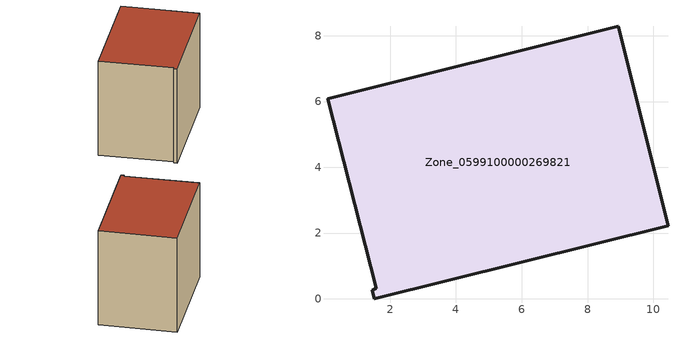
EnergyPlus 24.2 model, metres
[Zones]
Zone_0599100000269821
 floor ground (C_G): 0.09,6.09 8.93,8.29 10.45,2.23 1.52,0 1.45,0.26 1.58,0.33 z0
 wall outside (C_F): 10.45,2.23 8.93,8.29 0.09,6.09 1.58,0.33 1.45,0.26 1.52,0 10.45,2.23 z0:8.26
 roof outside (C_R): 8.93,8.29 0.09,6.09 1.58,0.33 1.45,0.26 1.52,0 10.45,2.23 z8.26
[BUILDING]
Pand.0599100000269821: North Axis=0; Terrain=City; Loads Convergence Tolerance Value=0.04; Temperature Convergence Tolerance Value=0.4; Solar Distribution=FullExterior; Maximum Number of Warmup Days=25; Minimum Number of Warmup Days=1
[Site:Location]
Rotterdam.The.Hague.AP_ZH_NLD Design_Conditions: Latitude=51.96; Longitude=4.45; Time Zone=1; Elevation=-4.5
[SITE:GROUNDTEMPERATURE:BUILDINGSURFACE]
18, 18, 18, 18, 18, 18, 18, 18, 18, 18, 18, 18
[MATERIAL] Thermal Absorptance=0.9; Solar Absorptance=0.7; Visible Absorptance=0.7
Name | Roughness | Thickness | Conductivity | Density | Specific Heat
G.TI.1946-1964 | MediumSmooth | 0.15 | 1 | 540 | 1210
F.TI.1946-1964 | Rough | 0.3 | 0.857143 | 1920 | 840
R.TI.1946-1964 | MediumRough | 0.2 | 0.277778 | 1500 | 1000
[CONSTRUCTION]
C_G: G.TI.1946-1964
C_F: F.TI.1946-1964
C_R: R.TI.1946-1964
[ZONE]
Zone_0599100000269821: Type=1; Multiplier=1; Ceiling Height=Autocalculate; Volume=Autocalculate; Floor Area=autocalculate; Part of Total Floor Area=Yes
[ZONEINFILTRATION:DESIGNFLOWRATE]
Infil_Zone_0599100000269821: Zone or ZoneList or Space or SpaceList=Zone_0599100000269821; Schedule=AlwaysOn; Design Flow Rate Calculation Method=Flow/Area; Flow Rate per Floor Area=0.003; Constant Term Coefficient=1; Temperature Term Coefficient=0; Velocity Term Coefficient=0; Velocity Squared Term Coefficient=0
[HVACTEMPLATE:ZONE:IDEALLOADSAIRSYSTEM]
Zone_0599100000269821: Maximum Heating Supply Air Temperature=50; Minimum Cooling Supply Air Temperature=13; Maximum Heating Supply Air Humidity Ratio=0.0156; Minimum Cooling Supply Air Humidity Ratio=0.0077; Heating Limit=NoLimit; Cooling Limit=NoLimit; Dehumidification Control Type=ConstantSensibleHeatRatio; Cooling Sensible Heat Ratio=0.7; Dehumidification Setpoint=60; Humidification Control Type=None; Humidification Setpoint=30; Outdoor Air Method=None; Outdoor Air Flow Rate per Person=0.00944; Outdoor Air Flow Rate per Zone Floor Area=0; Outdoor Air Flow Rate per Zone=0; Demand Controlled Ventilation Type=None; Outdoor Air Economizer Type=NoEconomizer; Heat Recovery Type=None; Sensible Heat Recovery Effectiveness=0.7; Latent Heat Recovery Effectiveness=0.65
[ZONECONTROL:THERMOSTAT]
ThermostatControl_Zone_0599100000269821: Zone or ZoneList=Zone_0599100000269821; Control Type Schedule=DualSetpointControlType; Control 1=Thermostat_Zone_0599100000269821; Temperature Difference Between Cutout And Setpoint=0
[THERMOSTATSETPOINT:DUALSETPOINT]
Thermostat_Zone_0599100000269821: Heating Setpoint Temperature Schedule=HeatingSetpoint_Zone_0599100000269821; Cooling Setpoint Temperature Schedule=CoolingSetpoint_Zone_0599100000269821
[SCHEDULE:COMPACT]
HeatingSetpoint_Zone_0599100000269821: Through: 12/31, For: AllDays, Until: 24:00, 21
CoolingSetpoint_Zone_0599100000269821: Through: 12/31, For: AllDays, Until: 24:00, 24
DualSetpointControlType: Through: 12/31, For: AllDays, Until: 24:00, 4
AlwaysOn: Through: 12/31, For: AllDays, Until: 24:00, 1
